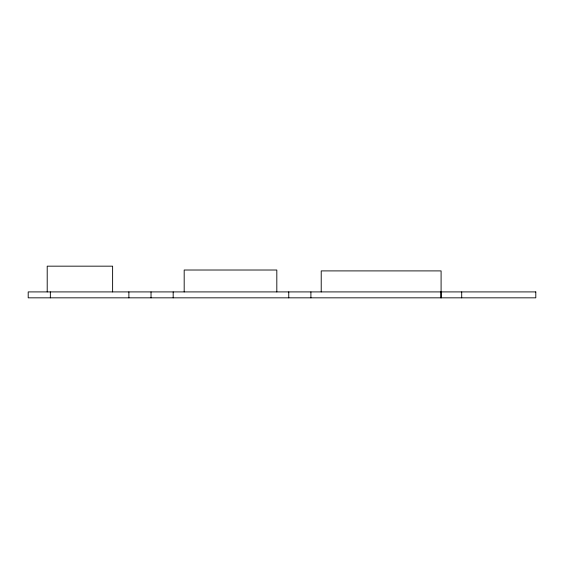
<?xml version="1.0" encoding="UTF-8"?>
<svg xmlns="http://www.w3.org/2000/svg" width="564" height="564" viewBox="0 0 564 564"><rect width="100%" height="100%" fill="white"/><g stroke="black" fill="none" stroke-linecap="round" stroke-linejoin="round"><path stroke-width="0.85" d="M461.704 291.912L461.704 297.834M441.09 297.834L441.09 270.903L321.219 270.903L321.219 291.912M440.985 291.912L440.985 297.834M310.905 291.912L310.905 297.834M288.754 291.912L288.754 297.834M276.818 291.912L276.818 270.015L184.181 270.015L184.181 291.912M173.176 291.912L173.176 297.834M151.032 291.912L151.032 297.834M128.881 291.912L128.881 297.834M112.617 291.912L112.617 266.166L47.207 266.166L47.207 291.912M50.351 291.912L50.351 297.834M535.8 291.912L28.2 291.912L28.2 297.834L535.8 297.834L535.8 291.912"/></g></svg>
